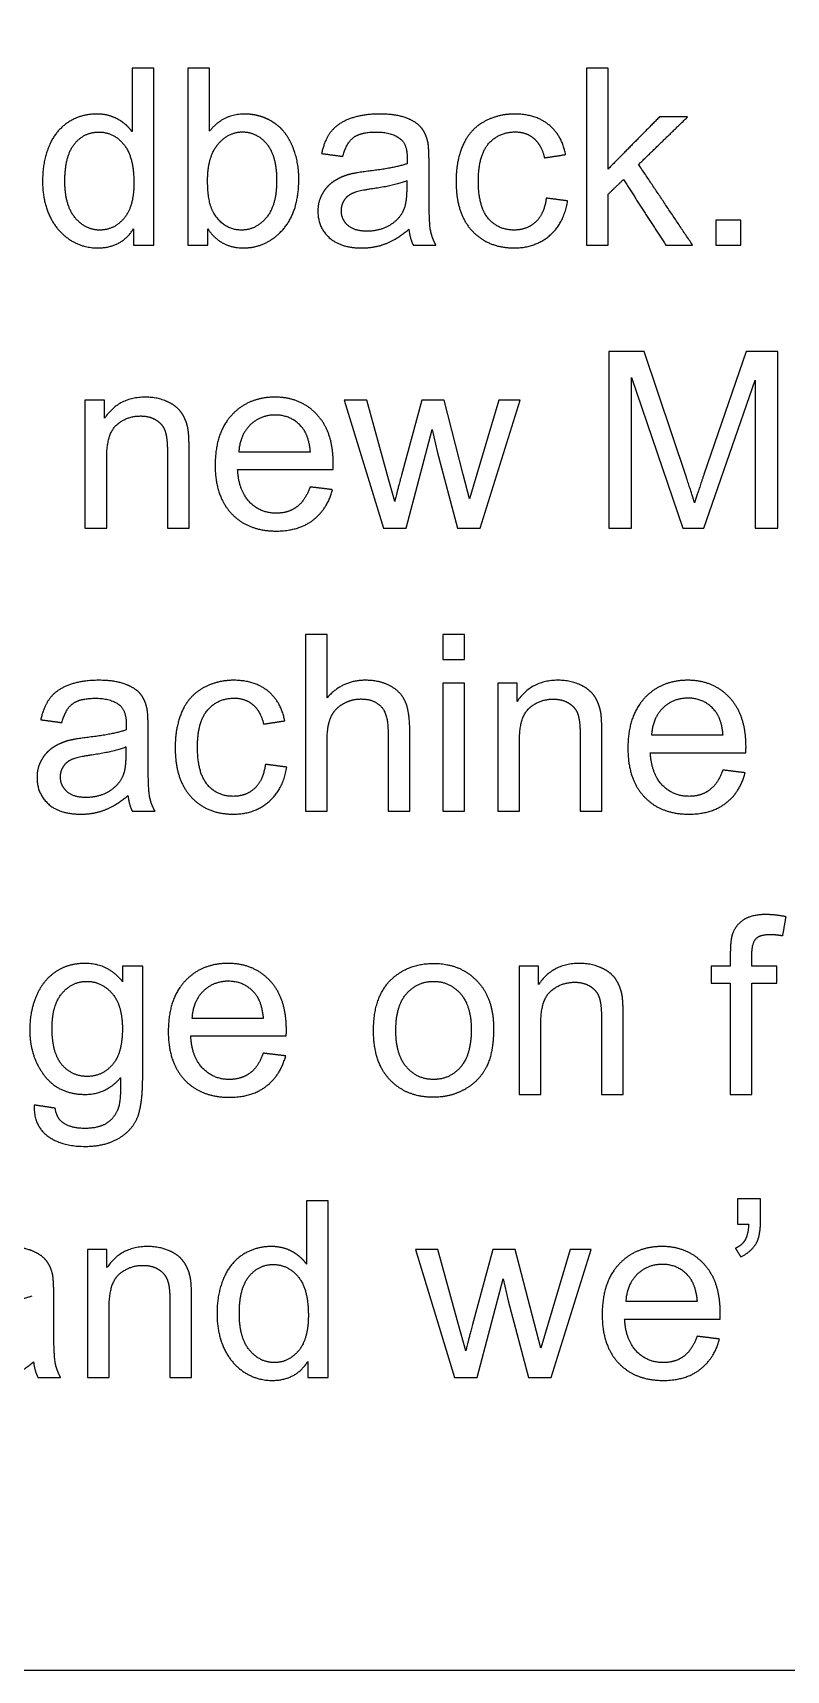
# Model space of a CAD drawing. Header units: millimetres. Extents: x -635 to 76, y -1320 to -500.
# Drawn here: x -538.4 to -507.9, y -1320.2 to -1253.9 of the extents above; entities that cross this region are included whole.
import ezdxf

# ---------------------------------------------------------------- set-up
doc = ezdxf.new("R2010")
doc.units = ezdxf.units.MM
doc.layers.add('Layer 01', color=12, linetype='Continuous', true_color=0xc80000)

msp = doc.modelspace()

# ---------------------------------------------------------------- linework, layer by layer
at = {"layer": 'Layer 01'}
for p, q in [((-533.489, -1255.351), (-534.364, -1255.351)), ((-534.364, -1255.351), (-534.364, -1257.92)), ((-533.489, -1262.511), (-533.489, -1255.351)), ((-531.233, -1255.351), (-532.112, -1255.351)), ((-532.112, -1255.351), (-532.112, -1262.511)), ((-531.233, -1257.905), (-531.233, -1255.351)), ((-534.305, -1261.857), (-534.305, -1262.511)), ((-531.296, -1262.511), (-531.296, -1261.861)), ((-534.305, -1262.511), (-533.489, -1262.511)), ((-532.112, -1262.511), (-531.296, -1262.511)), ((-513.633, -1266.815), (-515.059, -1266.815)), ((-515.059, -1266.815), (-515.059, -1273.975)), ((-511.938, -1271.885), (-513.633, -1266.815)), ((-509.501, -1266.815), (-511.215, -1271.797)), ((-508.226, -1266.815), (-509.501, -1266.815)), ((-508.226, -1273.975), (-508.226, -1266.815)), ((-514.145, -1273.975), (-514.145, -1267.88)), ((-514.145, -1267.88), (-512.075, -1273.975)), ((-511.22, -1273.975), (-509.139, -1267.982)), ((-509.139, -1267.982), (-509.139, -1273.975)), ((-535.479, -1268.788), (-536.271, -1268.788)), ((-536.271, -1268.788), (-536.271, -1273.975)), ((-535.479, -1269.526), (-535.479, -1268.788)), ((-524.866, -1268.788), (-525.775, -1268.788)), ((-525.775, -1268.788), (-524.187, -1273.975)), ((-524.041, -1271.782), (-524.866, -1268.788)), ((-522.639, -1268.788), (-523.464, -1271.826)), ((-521.735, -1268.788), (-522.639, -1268.788)), ((-520.959, -1271.797), (-521.735, -1268.788)), ((-519.513, -1268.788), (-520.402, -1271.787)), ((-520.28, -1273.975), (-518.658, -1268.788)), ((-518.658, -1268.788), (-519.513, -1268.788)), ((-523.269, -1273.975), (-522.219, -1269.985)), ((-522.219, -1269.985), (-522.019, -1270.869)), ((-522.019, -1270.869), (-521.193, -1273.975)), ((-535.391, -1273.975), (-535.391, -1271.142)), ((-523.733, -1272.896), (-524.041, -1271.782)), ((-520.7, -1272.788), (-520.959, -1271.797)), ((-520.402, -1271.787), (-520.7, -1272.788)), ((-536.271, -1273.975), (-535.391, -1273.975)), ((-524.187, -1273.975), (-523.269, -1273.975)), ((-521.193, -1273.975), (-520.28, -1273.975)), ((-515.059, -1273.975), (-514.145, -1273.975)), ((-512.075, -1273.975), (-511.22, -1273.975)), ((-509.139, -1273.975), (-508.226, -1273.975)), ((-526.471, -1278.279), (-527.35, -1278.279)), ((-527.35, -1278.279), (-527.35, -1285.439)), ((-526.471, -1280.848), (-526.471, -1278.279)), ((-518.773, -1280.252), (-519.564, -1280.252)), ((-519.564, -1280.252), (-519.564, -1285.439)), ((-518.773, -1280.99), (-518.773, -1280.252)), ((-526.471, -1285.439), (-526.471, -1282.601)), ((-518.685, -1285.439), (-518.685, -1282.606)), ((-527.35, -1285.439), (-526.471, -1285.439)), ((-519.564, -1285.439), (-518.685, -1285.439)), ((-510.148, -1291.164), (-510.148, -1291.716)), ((-509.274, -1291.716), (-509.274, -1291.238)), ((-517.909, -1291.716), (-518.7, -1291.716)), ((-518.7, -1291.716), (-518.7, -1296.903)), ((-517.909, -1292.454), (-517.909, -1291.716)), ((-510.148, -1291.716), (-510.925, -1291.716)), ((-510.925, -1291.716), (-510.925, -1292.4)), ((-508.263, -1291.716), (-509.274, -1291.716)), ((-508.263, -1292.4), (-508.263, -1291.716)), ((-510.925, -1292.4), (-510.148, -1292.4)), ((-510.148, -1292.4), (-510.148, -1296.903)), ((-509.274, -1296.903), (-509.274, -1292.4)), ((-509.274, -1292.4), (-508.263, -1292.4)), ((-517.821, -1296.903), (-517.821, -1294.07)), ((-518.7, -1296.903), (-517.821, -1296.903)), ((-510.148, -1296.903), (-509.274, -1296.903)), ((-526.427, -1301.207), (-527.302, -1301.207)), ((-527.302, -1301.207), (-527.302, -1303.776)), ((-526.427, -1308.367), (-526.427, -1301.207)), ((-508.921, -1301.134), (-509.864, -1301.134)), ((-509.864, -1301.134), (-509.864, -1302.155)), ((-508.921, -1301.94), (-508.921, -1301.134)), ((-509.864, -1302.155), (-509.405, -1302.155)), ((-535.38, -1303.18), (-536.171, -1303.18)), ((-536.171, -1303.18), (-536.171, -1308.367)), ((-535.38, -1303.918), (-535.38, -1303.18)), ((-521.988, -1303.18), (-522.896, -1303.18)), ((-522.896, -1303.18), (-521.309, -1308.367)), ((-521.162, -1306.174), (-521.988, -1303.18)), ((-519.76, -1303.18), (-520.586, -1306.218)), ((-518.857, -1303.18), (-519.76, -1303.18)), ((-518.08, -1306.189), (-518.857, -1303.18)), ((-516.635, -1303.18), (-517.524, -1306.179)), ((-517.401, -1308.367), (-515.78, -1303.18)), ((-515.78, -1303.18), (-516.635, -1303.18)), ((-520.391, -1308.367), (-519.34, -1304.377)), ((-519.34, -1304.377), (-519.14, -1305.261)), ((-535.292, -1308.367), (-535.292, -1305.535)), ((-519.14, -1305.261), (-518.315, -1308.367)), ((-520.855, -1307.288), (-521.162, -1306.174)), ((-517.821, -1307.181), (-518.08, -1306.189)), ((-517.524, -1306.179), (-517.821, -1307.181)), ((-527.243, -1307.713), (-527.243, -1308.367)), ((-536.171, -1308.367), (-535.292, -1308.367)), ((-527.243, -1308.367), (-526.427, -1308.367)), ((-521.309, -1308.367), (-520.391, -1308.367)), ((-518.315, -1308.367), (-517.401, -1308.367))]:
    msp.add_line(p, q, dxfattribs=at)
msp.add_lwpolyline([(-634.912, -1320.22), (75.95, -1320.22), (75.95, -504.37), (-634.912, -504.37)], close=True, dxfattribs=at)
for points in [[(-515.096, -1255.351), (-515.535, -1255.351), (-515.975, -1255.351)], [(-515.975, -1255.351), (-515.975, -1258.931), (-515.975, -1262.511)], [(-515.096, -1259.434), (-515.096, -1257.392), (-515.096, -1255.351)], [(-513.015, -1257.324), (-514.055, -1258.379), (-515.096, -1259.434)], [(-513.86, -1259.248), (-512.868, -1258.286), (-511.877, -1257.324)], [(-511.877, -1257.324), (-512.446, -1257.324), (-513.015, -1257.324)], [(-522.344, -1259.165), (-522.344, -1258.579), (-522.388, -1258.355)], [(-526.691, -1258.804), (-526.261, -1258.863), (-525.831, -1258.921)], [(-517.67, -1258.98), (-517.242, -1258.914), (-516.815, -1258.848)], [(-522.344, -1260.338), (-522.344, -1259.751), (-522.344, -1259.165)], [(-511.677, -1262.511), (-512.768, -1260.88), (-513.86, -1259.248)], [(-523.233, -1260.23), (-523.233, -1260.069), (-523.233, -1259.908)], [(-515.096, -1260.455), (-514.785, -1260.157), (-514.475, -1259.859)], [(-515.096, -1262.511), (-515.096, -1261.483), (-515.096, -1260.455)], [(-514.475, -1259.859), (-513.618, -1261.185), (-512.761, -1262.511)], [(-516.732, -1260.723), (-517.164, -1260.667), (-517.596, -1260.611)], [(-509.728, -1261.51), (-510.229, -1261.51), (-510.729, -1261.51)], [(-510.729, -1261.51), (-510.729, -1262.01), (-510.729, -1262.511)], [(-509.728, -1262.511), (-509.728, -1262.01), (-509.728, -1261.51)], [(-523.159, -1261.871), (-523.12, -1262.237), (-522.984, -1262.511)], [(-522.984, -1262.511), (-522.524, -1262.511), (-522.065, -1262.511)], [(-515.975, -1262.511), (-515.535, -1262.511), (-515.096, -1262.511)], [(-512.761, -1262.511), (-512.219, -1262.511), (-511.677, -1262.511)], [(-510.729, -1262.511), (-510.229, -1262.511), (-509.728, -1262.511)], [(-532.935, -1270.82), (-532.935, -1272.398), (-532.935, -1273.975)], [(-532.056, -1273.975), (-532.056, -1272.38), (-532.056, -1270.786)], [(-530.043, -1270.883), (-528.595, -1270.883), (-527.147, -1270.883)], [(-530.092, -1271.606), (-528.158, -1271.606), (-526.224, -1271.606)], [(-526.248, -1272.417), (-526.703, -1272.361), (-527.157, -1272.305)], [(-523.464, -1271.826), (-523.713, -1272.813), (-523.733, -1272.896)], [(-511.596, -1272.945), (-511.703, -1272.593), (-511.938, -1271.885)], [(-511.215, -1271.797), (-511.474, -1272.554), (-511.596, -1272.945)], [(-532.935, -1273.975), (-532.495, -1273.975), (-532.056, -1273.975)], [(-520.903, -1278.279), (-521.342, -1278.279), (-521.782, -1278.279)], [(-521.782, -1278.279), (-521.782, -1278.785), (-521.782, -1279.29)], [(-520.903, -1279.29), (-520.903, -1278.785), (-520.903, -1278.279)], [(-521.782, -1279.29), (-521.342, -1279.29), (-520.903, -1279.29)], [(-520.903, -1280.252), (-521.342, -1280.252), (-521.782, -1280.252)], [(-521.782, -1280.252), (-521.782, -1282.846), (-521.782, -1285.439)], [(-520.903, -1285.439), (-520.903, -1282.846), (-520.903, -1280.252)], [(-533.714, -1282.094), (-533.714, -1281.507), (-533.758, -1281.283)], [(-538.061, -1281.732), (-537.631, -1281.791), (-537.201, -1281.849)], [(-533.714, -1283.266), (-533.714, -1282.68), (-533.714, -1282.094)], [(-529.04, -1281.908), (-528.612, -1281.842), (-528.185, -1281.776)], [(-524.004, -1282.152), (-524.004, -1283.796), (-524.004, -1285.439)], [(-523.125, -1285.439), (-523.125, -1283.796), (-523.125, -1282.152)], [(-516.229, -1282.284), (-516.229, -1283.862), (-516.229, -1285.439)], [(-515.349, -1285.439), (-515.349, -1283.845), (-515.349, -1282.25)], [(-534.603, -1283.158), (-534.603, -1282.997), (-534.603, -1282.836)], [(-513.337, -1282.348), (-511.889, -1282.348), (-510.441, -1282.348)], [(-528.102, -1283.652), (-528.534, -1283.595), (-528.966, -1283.539)], [(-513.386, -1283.07), (-511.452, -1283.07), (-509.518, -1283.07)], [(-509.542, -1283.881), (-509.996, -1283.825), (-510.451, -1283.769)], [(-534.53, -1284.799), (-534.49, -1285.166), (-534.354, -1285.439)], [(-534.354, -1285.439), (-533.895, -1285.439), (-533.435, -1285.439)], [(-524.004, -1285.439), (-523.565, -1285.439), (-523.125, -1285.439)], [(-521.782, -1285.439), (-521.342, -1285.439), (-520.903, -1285.439)], [(-516.229, -1285.439), (-515.789, -1285.439), (-515.349, -1285.439)], [(-508.024, -1290.476), (-507.958, -1290.092), (-507.892, -1289.709)], [(-533.934, -1291.716), (-534.339, -1291.716), (-534.745, -1291.716)], [(-534.745, -1291.716), (-534.745, -1292.029), (-534.745, -1292.341)], [(-533.934, -1296.2), (-533.934, -1293.958), (-533.934, -1291.716)], [(-531.941, -1293.812), (-530.493, -1293.812), (-529.045, -1293.812)], [(-515.365, -1293.748), (-515.365, -1295.326), (-515.365, -1296.903)], [(-514.485, -1296.903), (-514.485, -1295.309), (-514.485, -1293.714)], [(-531.99, -1294.534), (-530.056, -1294.534), (-528.122, -1294.534)], [(-528.146, -1295.345), (-528.601, -1295.289), (-529.055, -1295.233)], [(-515.365, -1296.903), (-514.925, -1296.903), (-514.485, -1296.903)], [(-537.475, -1297.46), (-537.902, -1297.397), (-538.33, -1297.333)], [(-509.942, -1303.132), (-509.834, -1303.305), (-509.727, -1303.478)], [(-537.534, -1305.022), (-537.534, -1304.436), (-537.578, -1304.211)], [(-537.534, -1306.194), (-537.534, -1305.608), (-537.534, -1305.022)], [(-532.835, -1305.212), (-532.835, -1306.79), (-532.835, -1308.367)], [(-531.956, -1308.367), (-531.956, -1306.773), (-531.956, -1305.178)], [(-514.378, -1305.276), (-512.93, -1305.276), (-511.482, -1305.276)], [(-514.427, -1305.999), (-512.493, -1305.999), (-510.559, -1305.999)], [(-520.586, -1306.218), (-520.835, -1307.205), (-520.855, -1307.288)], [(-510.583, -1306.809), (-511.037, -1306.753), (-511.492, -1306.697)], [(-538.35, -1307.728), (-538.311, -1308.094), (-538.174, -1308.367)], [(-538.174, -1308.367), (-537.715, -1308.367), (-537.256, -1308.367)], [(-532.835, -1308.367), (-532.396, -1308.367), (-531.956, -1308.367)]]:
    msp.add_open_spline(points, degree=2, dxfattribs=at)
for points, knots in [([(-534.364, -1257.92), (-534.593, -1257.602), (-534.96, -1257.405), (-535.326, -1257.207), (-535.795, -1257.207), (-536.435, -1257.207), (-536.952, -1257.544), (-537.47, -1257.881), (-537.729, -1258.513), (-537.988, -1259.146), (-537.988, -1259.922), (-537.988, -1260.719), (-537.702, -1261.331), (-537.416, -1261.944), (-536.896, -1262.286), (-536.376, -1262.628), (-535.756, -1262.628), (-534.798, -1262.628), (-534.305, -1261.857)], [-14, -14, -14, -13, -13, -12, -12, -11, -11, -10, -10, -9, -9, -8, -8, -7, -7, -6, -6, -5, -5, -5]), ([(-531.296, -1261.861), (-530.774, -1262.628), (-529.856, -1262.628), (-528.932, -1262.628), (-528.273, -1261.9), (-527.614, -1261.173), (-527.614, -1259.839), (-527.614, -1259.278), (-527.77, -1258.784), (-527.926, -1258.291), (-528.202, -1257.942), (-528.478, -1257.593), (-528.906, -1257.4), (-529.333, -1257.207), (-529.812, -1257.207), (-530.676, -1257.207), (-531.233, -1257.905)], [-13, -13, -13, -12, -12, -11, -11, -10, -10, -9, -9, -8, -8, -7, -7, -6, -6, -5, -5, -5]), ([(-522.388, -1258.355), (-522.466, -1257.993), (-522.661, -1257.756), (-522.857, -1257.519), (-523.272, -1257.363), (-523.687, -1257.207), (-524.351, -1257.207), (-525.02, -1257.207), (-525.528, -1257.39), (-526.036, -1257.573), (-526.305, -1257.913), (-526.573, -1258.252), (-526.691, -1258.804)], [-22, -22, -22, -21, -21, -20, -20, -19, -19, -18, -18, -17, -17, -16, -16, -16]), ([(-516.815, -1258.848), (-516.966, -1258.062), (-517.504, -1257.634), (-518.041, -1257.207), (-518.886, -1257.207), (-519.555, -1257.207), (-520.124, -1257.522), (-520.693, -1257.837), (-520.971, -1258.467), (-521.25, -1259.097), (-521.25, -1259.937), (-521.25, -1261.236), (-520.603, -1261.932), (-519.955, -1262.628), (-518.891, -1262.628), (-518.041, -1262.628), (-517.457, -1262.123), (-516.873, -1261.617), (-516.732, -1260.723)], [-18, -18, -18, -17, -17, -16, -16, -15, -15, -14, -14, -13, -13, -12, -12, -11, -11, -10, -10, -9, -9, -9]), ([(-537.084, -1259.922), (-537.084, -1260.919), (-536.664, -1261.412), (-536.244, -1261.905), (-535.673, -1261.905), (-535.096, -1261.905), (-534.693, -1261.434), (-534.29, -1260.963), (-534.29, -1259.996), (-534.29, -1258.931), (-534.701, -1258.433), (-535.111, -1257.935), (-535.712, -1257.935), (-536.298, -1257.935), (-536.691, -1258.413), (-537.084, -1258.892), (-537.084, -1259.922)], [0, 0, 0, 1, 1, 2, 2, 3, 3, 4, 4, 5, 5, 6, 6, 7, 7, 8, 8, 8]), ([(-531.306, -1259.878), (-531.306, -1260.811), (-531.052, -1261.226), (-530.637, -1261.905), (-529.929, -1261.905), (-529.352, -1261.905), (-528.932, -1261.405), (-528.512, -1260.904), (-528.512, -1259.913), (-528.512, -1258.897), (-528.915, -1258.413), (-529.318, -1257.93), (-529.89, -1257.93), (-530.466, -1257.93), (-530.886, -1258.43), (-531.306, -1258.931), (-531.306, -1259.878)], [0, 0, 0, 1, 1, 2, 2, 3, 3, 4, 4, 5, 5, 6, 6, 7, 7, 8, 8, 8]), ([(-525.831, -1258.921), (-525.689, -1258.369), (-525.394, -1258.152), (-525.098, -1257.935), (-524.478, -1257.935), (-523.814, -1257.935), (-523.477, -1258.232), (-523.228, -1258.452), (-523.228, -1258.99), (-523.228, -1259.038), (-523.233, -1259.219)], [-15, -15, -15, -14, -14, -13, -13, -12, -12, -11, -11, -10, -10, -10]), ([(-517.596, -1260.611), (-517.689, -1261.27), (-518.036, -1261.588), (-518.383, -1261.905), (-518.9, -1261.905), (-519.545, -1261.905), (-519.946, -1261.432), (-520.346, -1260.958), (-520.346, -1259.913), (-520.346, -1258.882), (-519.931, -1258.406), (-519.516, -1257.93), (-518.852, -1257.93), (-518.412, -1257.93), (-518.102, -1258.193), (-517.792, -1258.457), (-517.67, -1258.98)], [-27, -27, -27, -26, -26, -25, -25, -24, -24, -23, -23, -22, -22, -21, -21, -20, -20, -19, -19, -19]), ([(-523.233, -1259.219), (-523.736, -1259.395), (-524.8, -1259.522), (-525.323, -1259.585), (-525.582, -1259.654), (-525.934, -1259.751), (-526.214, -1259.942), (-526.495, -1260.132), (-526.669, -1260.447), (-526.842, -1260.762), (-526.842, -1261.143), (-526.842, -1261.793), (-526.383, -1262.211), (-525.924, -1262.628), (-525.069, -1262.628), (-524.551, -1262.628), (-524.1, -1262.457), (-523.648, -1262.286), (-523.159, -1261.871)], [-10, -10, -10, -9, -9, -8, -8, -7, -7, -6, -6, -5, -5, -4, -4, -3, -3, -2, -2, -1, -1, -1]), ([(-523.233, -1259.908), (-523.711, -1260.103), (-524.669, -1260.24), (-525.211, -1260.318), (-525.435, -1260.416), (-525.66, -1260.513), (-525.782, -1260.701), (-525.904, -1260.889), (-525.904, -1261.119), (-525.904, -1261.471), (-525.638, -1261.705), (-525.372, -1261.94), (-524.859, -1261.94), (-524.351, -1261.94), (-523.956, -1261.717), (-523.56, -1261.495), (-523.374, -1261.109), (-523.233, -1260.811), (-523.233, -1260.23)], [0, 0, 0, 1, 1, 2, 2, 3, 3, 4, 4, 5, 5, 6, 6, 7, 7, 8, 8, 9, 9, 9]), ([(-522.065, -1262.511), (-522.231, -1262.213), (-522.288, -1261.888), (-522.344, -1261.563), (-522.344, -1260.338)], [-26, -26, -26, -25, -25, -24, -24, -24]), ([(-532.056, -1270.786), (-532.056, -1270.175), (-532.104, -1269.931), (-532.183, -1269.555), (-532.378, -1269.281), (-532.573, -1269.008), (-532.967, -1268.839), (-533.36, -1268.671), (-533.829, -1268.671), (-534.908, -1268.671), (-535.479, -1269.526)], [-23, -23, -23, -22, -22, -21, -21, -20, -20, -19, -19, -18, -18, -18]), ([(-526.224, -1271.606), (-526.219, -1271.45), (-526.219, -1271.372), (-526.219, -1270.087), (-526.878, -1269.379), (-527.538, -1268.671), (-528.578, -1268.671), (-529.653, -1268.671), (-530.327, -1269.394), (-531.001, -1270.117), (-531.001, -1271.426), (-531.001, -1272.691), (-530.334, -1273.391), (-529.667, -1274.092), (-528.529, -1274.092), (-527.626, -1274.092), (-527.044, -1273.653), (-526.463, -1273.213), (-526.248, -1272.417)], [-14, -14, -14, -13, -13, -12, -12, -11, -11, -10, -10, -9, -9, -8, -8, -7, -7, -6, -6, -5, -5, -5]), ([(-535.391, -1271.142), (-535.391, -1270.146), (-534.984, -1269.789), (-534.576, -1269.433), (-534.014, -1269.433), (-533.662, -1269.433), (-533.401, -1269.592), (-533.14, -1269.75), (-533.037, -1270.016), (-532.935, -1270.283), (-532.935, -1270.82)], [-31, -31, -31, -30, -30, -29, -29, -28, -28, -27, -27, -26, -26, -26]), ([(-527.147, -1270.883), (-527.206, -1270.229), (-527.479, -1269.902), (-527.899, -1269.394), (-528.568, -1269.394), (-529.174, -1269.394), (-529.587, -1269.799), (-529.999, -1270.205), (-530.043, -1270.883)], [1, 1, 1, 2, 2, 3, 3, 4, 4, 5, 5, 5]), ([(-527.157, -1272.305), (-527.357, -1272.861), (-527.699, -1273.115), (-528.041, -1273.369), (-528.524, -1273.369), (-529.174, -1273.369), (-529.609, -1272.915), (-530.043, -1272.461), (-530.092, -1271.606)], [-19, -19, -19, -18, -18, -17, -17, -16, -16, -15, -15, -15]), ([(-533.758, -1281.283), (-533.836, -1280.921), (-534.031, -1280.684), (-534.227, -1280.448), (-534.642, -1280.291), (-535.057, -1280.135), (-535.721, -1280.135), (-536.39, -1280.135), (-536.898, -1280.318), (-537.406, -1280.501), (-537.675, -1280.841), (-537.944, -1281.18), (-538.061, -1281.732)], [-22, -22, -22, -21, -21, -20, -20, -19, -19, -18, -18, -17, -17, -16, -16, -16]), ([(-528.185, -1281.776), (-528.336, -1280.99), (-528.874, -1280.562), (-529.411, -1280.135), (-530.256, -1280.135), (-530.925, -1280.135), (-531.494, -1280.45), (-532.063, -1280.765), (-532.341, -1281.395), (-532.62, -1282.025), (-532.62, -1282.865), (-532.62, -1284.164), (-531.973, -1284.86), (-531.326, -1285.556), (-530.261, -1285.556), (-529.411, -1285.556), (-528.827, -1285.051), (-528.244, -1284.545), (-528.102, -1283.652)], [-18, -18, -18, -17, -17, -16, -16, -15, -15, -14, -14, -13, -13, -12, -12, -11, -11, -10, -10, -9, -9, -9]), ([(-523.125, -1282.152), (-523.125, -1281.39), (-523.308, -1280.99), (-523.491, -1280.589), (-523.916, -1280.362), (-524.341, -1280.135), (-524.918, -1280.135), (-525.855, -1280.135), (-526.471, -1280.848)], [-21, -21, -21, -20, -20, -19, -19, -18, -18, -17, -17, -17]), ([(-515.349, -1282.25), (-515.349, -1281.639), (-515.398, -1281.395), (-515.476, -1281.019), (-515.672, -1280.746), (-515.867, -1280.472), (-516.26, -1280.303), (-516.654, -1280.135), (-517.122, -1280.135), (-518.202, -1280.135), (-518.773, -1280.99)], [-23, -23, -23, -22, -22, -21, -21, -20, -20, -19, -19, -18, -18, -18]), ([(-509.518, -1283.07), (-509.513, -1282.914), (-509.513, -1282.836), (-509.513, -1281.551), (-510.172, -1280.843), (-510.832, -1280.135), (-511.872, -1280.135), (-512.946, -1280.135), (-513.62, -1280.858), (-514.294, -1281.581), (-514.294, -1282.89), (-514.294, -1284.155), (-513.628, -1284.856), (-512.961, -1285.556), (-511.823, -1285.556), (-510.92, -1285.556), (-510.338, -1285.117), (-509.757, -1284.677), (-509.542, -1283.881)], [-14, -14, -14, -13, -13, -12, -12, -11, -11, -10, -10, -9, -9, -8, -8, -7, -7, -6, -6, -5, -5, -5]), ([(-537.201, -1281.849), (-537.06, -1281.297), (-536.764, -1281.08), (-536.469, -1280.863), (-535.848, -1280.863), (-535.184, -1280.863), (-534.847, -1281.161), (-534.598, -1281.38), (-534.598, -1281.918), (-534.598, -1281.967), (-534.603, -1282.147)], [-15, -15, -15, -14, -14, -13, -13, -12, -12, -11, -11, -10, -10, -10]), ([(-528.966, -1283.539), (-529.059, -1284.199), (-529.406, -1284.516), (-529.753, -1284.834), (-530.271, -1284.834), (-530.915, -1284.834), (-531.316, -1284.36), (-531.716, -1283.886), (-531.716, -1282.841), (-531.716, -1281.81), (-531.301, -1281.334), (-530.886, -1280.858), (-530.222, -1280.858), (-529.782, -1280.858), (-529.472, -1281.122), (-529.162, -1281.385), (-529.04, -1281.908)], [-27, -27, -27, -26, -26, -25, -25, -24, -24, -23, -23, -22, -22, -21, -21, -20, -20, -19, -19, -19]), ([(-526.471, -1282.601), (-526.471, -1281.991), (-526.324, -1281.644), (-526.178, -1281.297), (-525.833, -1281.095), (-525.489, -1280.892), (-525.098, -1280.892), (-524.576, -1280.892), (-524.29, -1281.192), (-524.004, -1281.493), (-524.004, -1282.152)], [-29, -29, -29, -28, -28, -27, -27, -26, -26, -25, -25, -24, -24, -24]), ([(-518.685, -1282.606), (-518.685, -1281.61), (-518.277, -1281.253), (-517.87, -1280.897), (-517.308, -1280.897), (-516.956, -1280.897), (-516.695, -1281.056), (-516.434, -1281.214), (-516.331, -1281.481), (-516.229, -1281.747), (-516.229, -1282.284)], [-31, -31, -31, -30, -30, -29, -29, -28, -28, -27, -27, -26, -26, -26]), ([(-510.441, -1282.348), (-510.499, -1281.693), (-510.773, -1281.366), (-511.193, -1280.858), (-511.862, -1280.858), (-512.468, -1280.858), (-512.881, -1281.263), (-513.293, -1281.669), (-513.337, -1282.348)], [1, 1, 1, 2, 2, 3, 3, 4, 4, 5, 5, 5]), ([(-534.603, -1282.147), (-535.106, -1282.323), (-536.171, -1282.45), (-536.693, -1282.514), (-536.952, -1282.582), (-537.304, -1282.68), (-537.585, -1282.87), (-537.865, -1283.061), (-538.039, -1283.376), (-538.212, -1283.691), (-538.212, -1284.072), (-538.212, -1284.721), (-537.753, -1285.139), (-537.294, -1285.556), (-536.439, -1285.556), (-535.922, -1285.556), (-535.47, -1285.385), (-535.018, -1285.215), (-534.53, -1284.799)], [-10, -10, -10, -9, -9, -8, -8, -7, -7, -6, -6, -5, -5, -4, -4, -3, -3, -2, -2, -1, -1, -1]), ([(-534.603, -1282.836), (-535.081, -1283.031), (-536.039, -1283.168), (-536.581, -1283.246), (-536.806, -1283.344), (-537.03, -1283.442), (-537.152, -1283.63), (-537.274, -1283.818), (-537.274, -1284.047), (-537.274, -1284.399), (-537.008, -1284.633), (-536.742, -1284.868), (-536.229, -1284.868), (-535.721, -1284.868), (-535.326, -1284.646), (-534.93, -1284.423), (-534.744, -1284.037), (-534.603, -1283.739), (-534.603, -1283.158)], [0, 0, 0, 1, 1, 2, 2, 3, 3, 4, 4, 5, 5, 6, 6, 7, 7, 8, 8, 9, 9, 9]), ([(-533.435, -1285.439), (-533.602, -1285.141), (-533.658, -1284.816), (-533.714, -1284.492), (-533.714, -1283.266)], [-26, -26, -26, -25, -25, -24, -24, -24]), ([(-510.451, -1283.769), (-510.651, -1284.326), (-510.993, -1284.58), (-511.335, -1284.834), (-511.818, -1284.834), (-512.468, -1284.834), (-512.902, -1284.379), (-513.337, -1283.925), (-513.386, -1283.07)], [-19, -19, -19, -18, -18, -17, -17, -16, -16, -15, -15, -15]), ([(-507.892, -1289.709), (-508.341, -1289.621), (-508.712, -1289.621), (-509.289, -1289.621), (-509.609, -1289.833), (-509.928, -1290.046), (-510.055, -1290.388), (-510.148, -1290.642), (-510.148, -1291.164)], [-18, -18, -18, -17, -17, -16, -16, -15, -15, -14, -14, -14]), ([(-509.274, -1291.238), (-509.274, -1290.769), (-509.108, -1290.598), (-508.942, -1290.427), (-508.541, -1290.427), (-508.297, -1290.427), (-508.024, -1290.476)], [-22, -22, -22, -21, -21, -20, -20, -19, -19, -19]), ([(-534.745, -1292.341), (-535.341, -1291.599), (-536.259, -1291.599), (-536.948, -1291.599), (-537.458, -1291.941), (-537.968, -1292.283), (-538.237, -1292.91), (-538.506, -1293.538), (-538.506, -1294.28), (-538.506, -1295.36), (-537.92, -1296.132), (-537.333, -1296.903), (-536.264, -1296.903), (-535.404, -1296.903), (-534.828, -1296.224)], [-21, -21, -21, -20, -20, -19, -19, -18, -18, -17, -17, -16, -16, -15, -15, -14, -14, -14]), ([(-528.122, -1294.534), (-528.117, -1294.378), (-528.117, -1294.3), (-528.117, -1293.015), (-528.776, -1292.307), (-529.436, -1291.599), (-530.476, -1291.599), (-531.551, -1291.599), (-532.225, -1292.322), (-532.899, -1293.045), (-532.899, -1294.354), (-532.899, -1295.619), (-532.232, -1296.32), (-531.565, -1297.02), (-530.427, -1297.02), (-529.524, -1297.02), (-528.943, -1296.581), (-528.361, -1296.141), (-528.146, -1295.345)], [-14, -14, -14, -13, -13, -12, -12, -11, -11, -10, -10, -9, -9, -8, -8, -7, -7, -6, -6, -5, -5, -5]), ([(-524.591, -1294.31), (-524.591, -1295.624), (-523.919, -1296.322), (-523.248, -1297.02), (-522.158, -1297.02), (-521.48, -1297.02), (-520.906, -1296.703), (-520.332, -1296.386), (-520.031, -1295.812), (-519.731, -1295.238), (-519.731, -1294.237), (-519.731, -1293.001), (-520.41, -1292.3), (-521.089, -1291.599), (-522.158, -1291.599), (-523.121, -1291.599), (-523.79, -1292.175), (-524.591, -1292.869), (-524.591, -1294.31)], [-9, -9, -9, -8, -8, -7, -7, -6, -6, -5, -5, -4, -4, -3, -3, -2, -2, -1, -1, 0, 0, 0]), ([(-514.485, -1293.714), (-514.485, -1293.103), (-514.534, -1292.859), (-514.612, -1292.483), (-514.808, -1292.21), (-515.003, -1291.936), (-515.396, -1291.768), (-515.789, -1291.599), (-516.258, -1291.599), (-517.338, -1291.599), (-517.909, -1292.454)], [-23, -23, -23, -22, -22, -21, -21, -20, -20, -19, -19, -18, -18, -18]), ([(-537.602, -1294.217), (-537.602, -1295.238), (-537.197, -1295.707), (-536.791, -1296.176), (-536.181, -1296.176), (-535.575, -1296.176), (-535.165, -1295.709), (-534.755, -1295.243), (-534.755, -1294.246), (-534.755, -1293.294), (-535.177, -1292.81), (-535.6, -1292.327), (-536.195, -1292.327), (-536.782, -1292.327), (-537.192, -1292.803), (-537.602, -1293.279), (-537.602, -1294.217)], [0, 0, 0, 1, 1, 2, 2, 3, 3, 4, 4, 5, 5, 6, 6, 7, 7, 8, 8, 8]), ([(-529.045, -1293.812), (-529.104, -1293.157), (-529.377, -1292.83), (-529.797, -1292.322), (-530.466, -1292.322), (-531.072, -1292.322), (-531.485, -1292.727), (-531.897, -1293.133), (-531.941, -1293.812)], [1, 1, 1, 2, 2, 3, 3, 4, 4, 5, 5, 5]), ([(-523.687, -1294.31), (-523.687, -1295.306), (-523.252, -1295.802), (-522.818, -1296.298), (-522.158, -1296.298), (-521.504, -1296.298), (-521.069, -1295.799), (-520.635, -1295.301), (-520.635, -1294.28), (-520.635, -1293.318), (-521.072, -1292.823), (-521.509, -1292.327), (-522.158, -1292.327), (-522.818, -1292.327), (-523.252, -1292.82), (-523.687, -1293.313), (-523.687, -1294.31)], [0, 0, 0, 1, 1, 2, 2, 3, 3, 4, 4, 5, 5, 6, 6, 7, 7, 8, 8, 8]), ([(-517.821, -1294.07), (-517.821, -1293.074), (-517.413, -1292.718), (-517.006, -1292.361), (-516.444, -1292.361), (-516.092, -1292.361), (-515.831, -1292.52), (-515.57, -1292.678), (-515.467, -1292.945), (-515.365, -1293.211), (-515.365, -1293.748)], [-31, -31, -31, -30, -30, -29, -29, -28, -28, -27, -27, -26, -26, -26]), ([(-529.055, -1295.233), (-529.255, -1295.79), (-529.597, -1296.044), (-529.939, -1296.298), (-530.422, -1296.298), (-531.072, -1296.298), (-531.507, -1295.843), (-531.941, -1295.389), (-531.99, -1294.534)], [-19, -19, -19, -18, -18, -17, -17, -16, -16, -15, -15, -15]), ([(-538.33, -1297.333), (-538.349, -1298.173), (-537.778, -1298.591), (-537.206, -1299.008), (-536.279, -1299.008), (-535.497, -1299.008), (-534.962, -1298.715), (-534.427, -1298.422), (-534.181, -1297.917), (-533.934, -1297.411), (-533.934, -1296.2)], [-29, -29, -29, -28, -28, -27, -27, -26, -26, -25, -25, -24, -24, -24]), ([(-534.828, -1296.224), (-534.823, -1297.084), (-534.891, -1297.353), (-535.009, -1297.792), (-535.341, -1298.036), (-535.673, -1298.281), (-536.283, -1298.281), (-536.85, -1298.281), (-537.177, -1298.036), (-537.421, -1297.856), (-537.475, -1297.46)], [-14, -14, -14, -13, -13, -12, -12, -11, -11, -10, -10, -9, -9, -9]), ([(-509.405, -1302.155), (-509.419, -1302.56), (-509.549, -1302.792), (-509.678, -1303.024), (-509.942, -1303.132)], [-9, -9, -9, -8, -8, -7, -7, -7]), ([(-509.727, -1303.478), (-509.282, -1303.278), (-509.072, -1302.882), (-508.921, -1302.594), (-508.921, -1301.94)], [-6, -6, -6, -5, -5, -4, -4, -4]), ([(-537.578, -1304.211), (-537.656, -1303.85), (-537.851, -1303.613), (-538.047, -1303.376), (-538.462, -1303.219), (-538.877, -1303.063), (-539.541, -1303.063), (-540.21, -1303.063), (-540.718, -1303.246), (-541.226, -1303.429), (-541.495, -1303.769), (-541.764, -1304.108), (-541.881, -1304.66)], [-22, -22, -22, -21, -21, -20, -20, -19, -19, -18, -18, -17, -17, -16, -16, -16]), ([(-531.956, -1305.178), (-531.956, -1304.567), (-532.005, -1304.323), (-532.083, -1303.947), (-532.279, -1303.674), (-532.474, -1303.4), (-532.867, -1303.232), (-533.26, -1303.063), (-533.729, -1303.063), (-534.809, -1303.063), (-535.38, -1303.918)], [-23, -23, -23, -22, -22, -21, -21, -20, -20, -19, -19, -18, -18, -18]), ([(-527.302, -1303.776), (-527.531, -1303.459), (-527.897, -1303.261), (-528.264, -1303.063), (-528.733, -1303.063), (-529.372, -1303.063), (-529.89, -1303.4), (-530.408, -1303.737), (-530.667, -1304.37), (-530.926, -1305.002), (-530.926, -1305.779), (-530.926, -1306.575), (-530.64, -1307.188), (-530.354, -1307.801), (-529.834, -1308.143), (-529.314, -1308.485), (-528.694, -1308.485), (-527.736, -1308.485), (-527.243, -1307.713)], [-14, -14, -14, -13, -13, -12, -12, -11, -11, -10, -10, -9, -9, -8, -8, -7, -7, -6, -6, -5, -5, -5]), ([(-510.559, -1305.999), (-510.554, -1305.842), (-510.554, -1305.764), (-510.554, -1304.48), (-511.213, -1303.771), (-511.873, -1303.063), (-512.913, -1303.063), (-513.987, -1303.063), (-514.661, -1303.786), (-515.335, -1304.509), (-515.335, -1305.818), (-515.335, -1307.083), (-514.669, -1307.784), (-514.002, -1308.485), (-512.864, -1308.485), (-511.96, -1308.485), (-511.379, -1308.045), (-510.798, -1307.605), (-510.583, -1306.809)], [-14, -14, -14, -13, -13, -12, -12, -11, -11, -10, -10, -9, -9, -8, -8, -7, -7, -6, -6, -5, -5, -5]), ([(-535.292, -1305.535), (-535.292, -1304.538), (-534.884, -1304.182), (-534.476, -1303.825), (-533.915, -1303.825), (-533.563, -1303.825), (-533.302, -1303.984), (-533.04, -1304.143), (-532.938, -1304.409), (-532.835, -1304.675), (-532.835, -1305.212)], [-31, -31, -31, -30, -30, -29, -29, -28, -28, -27, -27, -26, -26, -26]), ([(-530.022, -1305.779), (-530.022, -1306.775), (-529.602, -1307.268), (-529.182, -1307.762), (-528.611, -1307.762), (-528.034, -1307.762), (-527.631, -1307.29), (-527.228, -1306.819), (-527.228, -1305.852), (-527.228, -1304.787), (-527.639, -1304.289), (-528.049, -1303.791), (-528.65, -1303.791), (-529.236, -1303.791), (-529.629, -1304.27), (-530.022, -1304.748), (-530.022, -1305.779)], [0, 0, 0, 1, 1, 2, 2, 3, 3, 4, 4, 5, 5, 6, 6, 7, 7, 8, 8, 8]), ([(-511.482, -1305.276), (-511.54, -1304.621), (-511.814, -1304.294), (-512.234, -1303.786), (-512.903, -1303.786), (-513.509, -1303.786), (-513.921, -1304.191), (-514.334, -1304.597), (-514.378, -1305.276)], [1, 1, 1, 2, 2, 3, 3, 4, 4, 5, 5, 5]), ([(-538.423, -1305.075), (-538.926, -1305.251), (-539.991, -1305.378), (-540.513, -1305.442), (-540.772, -1305.51), (-541.124, -1305.608), (-541.405, -1305.798), (-541.685, -1305.989), (-541.859, -1306.304), (-542.032, -1306.619), (-542.032, -1307), (-542.032, -1307.649), (-541.573, -1308.067), (-541.114, -1308.485), (-540.259, -1308.485), (-539.742, -1308.485), (-539.29, -1308.314), (-538.838, -1308.143), (-538.35, -1307.728)], [-10, -10, -10, -9, -9, -8, -8, -7, -7, -6, -6, -5, -5, -4, -4, -3, -3, -2, -2, -1, -1, -1]), ([(-537.256, -1308.367), (-537.422, -1308.069), (-537.478, -1307.745), (-537.534, -1307.42), (-537.534, -1306.194)], [-26, -26, -26, -25, -25, -24, -24, -24]), ([(-511.492, -1306.697), (-511.692, -1307.254), (-512.034, -1307.508), (-512.376, -1307.762), (-512.859, -1307.762), (-513.509, -1307.762), (-513.943, -1307.308), (-514.378, -1306.853), (-514.427, -1305.999)], [-19, -19, -19, -18, -18, -17, -17, -16, -16, -15, -15, -15])]:
    msp.add_open_spline(points, degree=2, knots=knots, dxfattribs=at)

doc.saveas('drawing.dxf')
